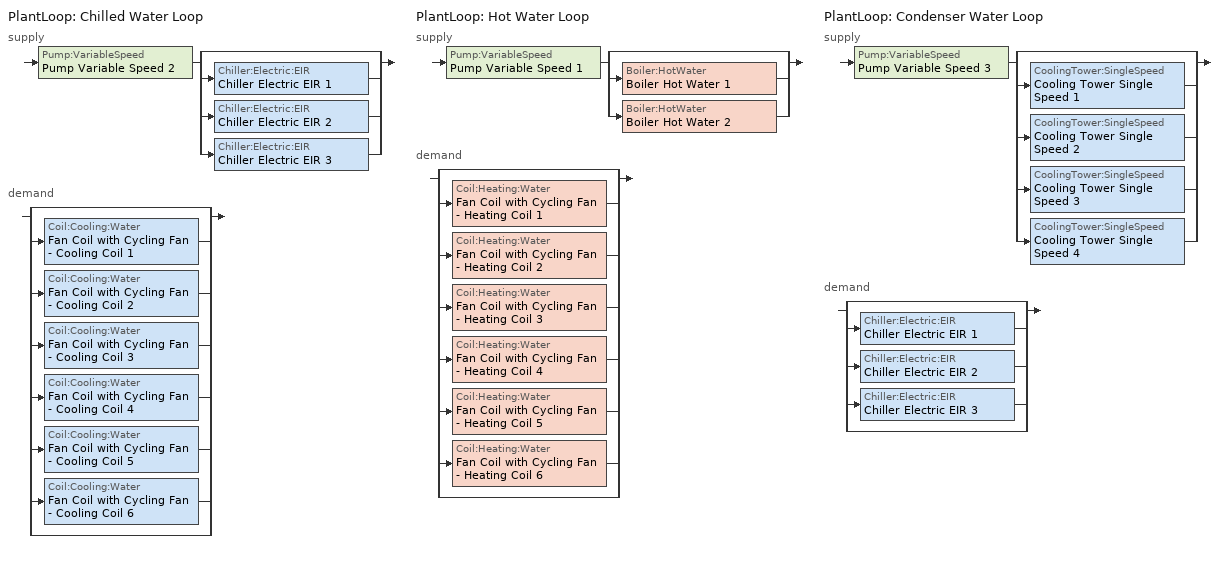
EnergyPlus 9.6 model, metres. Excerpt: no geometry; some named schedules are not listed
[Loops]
PlantLoop 'Chilled Water Loop'
 supply: Pump:VariableSpeed 'Pump Variable Speed 2' > split
  | bypass
  | Chiller:Electric:EIR 'Chiller Electric EIR 1'
  | Chiller:Electric:EIR 'Chiller Electric EIR 2'
  | Chiller:Electric:EIR 'Chiller Electric EIR 3'
 demand: split
  | bypass
  | Coil:Cooling:Water 'Fan Coil with Cycling Fan - Cooling Coil 1'
  | Coil:Cooling:Water 'Fan Coil with Cycling Fan - Cooling Coil 2'
  | Coil:Cooling:Water 'Fan Coil with Cycling Fan - Cooling Coil 3'
  | Coil:Cooling:Water 'Fan Coil with Cycling Fan - Cooling Coil 4'
  | Coil:Cooling:Water 'Fan Coil with Cycling Fan - Cooling Coil 5'
  | Coil:Cooling:Water 'Fan Coil with Cycling Fan - Cooling Coil 6'
  | bypass
PlantLoop 'Hot Water Loop'
 supply: Pump:VariableSpeed 'Pump Variable Speed 1' > split
  | bypass
  | Boiler:HotWater 'Boiler Hot Water 1'
  | Boiler:HotWater 'Boiler Hot Water 2'
 demand: split
  | bypass
  | Coil:Heating:Water 'Fan Coil with Cycling Fan - Heating Coil 1'
  | Coil:Heating:Water 'Fan Coil with Cycling Fan - Heating Coil 2'
  | Coil:Heating:Water 'Fan Coil with Cycling Fan - Heating Coil 3'
  | Coil:Heating:Water 'Fan Coil with Cycling Fan - Heating Coil 4'
  | Coil:Heating:Water 'Fan Coil with Cycling Fan - Heating Coil 5'
  | Coil:Heating:Water 'Fan Coil with Cycling Fan - Heating Coil 6'
  | bypass
PlantLoop 'Condenser Water Loop'
 supply: Pump:VariableSpeed 'Pump Variable Speed 3' > split
  | bypass
  | CoolingTower:SingleSpeed 'Cooling Tower Single Speed 1'
  | CoolingTower:SingleSpeed 'Cooling Tower Single Speed 2'
  | CoolingTower:SingleSpeed 'Cooling Tower Single Speed 3'
  | CoolingTower:SingleSpeed 'Cooling Tower Single Speed 4'
 demand: split
  | bypass
  | Chiller:Electric:EIR 'Chiller Electric EIR 1'
  | Chiller:Electric:EIR 'Chiller Electric EIR 2'
  | Chiller:Electric:EIR 'Chiller Electric EIR 3'
  | bypass
[ZoneControl:Thermostat] Temperature Difference Between Cutout And Setpoint deltaC=0
Name | Zone or ZoneList | Control Type Schedule | Control 1
Thermal Zone 1 Thermostat | Thermal Zone 1 | Thermal Zone 1 Thermostat Schedule | Thermostat Setpoint Dual Setpoint 1
Thermal Zone 2 Thermostat | Thermal Zone 2 | Thermal Zone 2 Thermostat Schedule | Thermostat Setpoint Dual Setpoint 2
Thermal Zone 3 Thermostat | Thermal Zone 3 | Thermal Zone 3 Thermostat Schedule | Thermostat Setpoint Dual Setpoint 3
Thermal Zone 4 Thermostat | Thermal Zone 4 | Thermal Zone 4 Thermostat Schedule | Thermostat Setpoint Dual Setpoint 4
Thermal Zone 5 Thermostat | Thermal Zone 5 | Thermal Zone 5 Thermostat Schedule | Thermostat Setpoint Dual Setpoint 5
Thermal Zone 6 Thermostat | Thermal Zone 6 | Thermal Zone 6 Thermostat Schedule | Thermostat Setpoint Dual Setpoint 6
[ThermostatSetpoint:DualSetpoint]
Name | Heating Setpoint Temperature Schedule | Cooling Setpoint Temperature Schedule
Thermostat Setpoint Dual Setpoint 1 | HtgSetp 1 | ClgSetp 1
Thermostat Setpoint Dual Setpoint 2 | HtgSetp 2 | ClgSetp 2
Thermostat Setpoint Dual Setpoint 3 | HtgSetp 3 | ClgSetp 3
Thermostat Setpoint Dual Setpoint 4 | HtgSetp 4 | ClgSetp 4
Thermostat Setpoint Dual Setpoint 5 | HtgSetp 5 | ClgSetp 5
Thermostat Setpoint Dual Setpoint 6 | HtgSetp 6 | ClgSetp 6
[Fan:OnOff] Availability Schedule=Always On Discrete hvac_library; Fan Total Efficiency=0.82; Pressure Rise Pa=500; Maximum Flow Rate m3/s=Autosize; Motor Efficiency=0.8; Motor In Airstream Fraction=1; Fan Power Ratio Function of Speed Ratio Curve=Fan On Off Power Curve 12; Fan Efficiency Ratio Function of Speed Ratio Curve=Fan On Off Efficiency Curve 12
Fan Coil with Cycling Fan - Fan 1; Fan Coil with Cycling Fan - Fan 2; Fan Coil with Cycling Fan - Fan 3; Fan Coil with Cycling Fan - Fan 4; Fan Coil with Cycling Fan - Fan 5; Fan Coil with Cycling Fan - Fan 6
[Coil:Cooling:Water] Availability Schedule=Always On Discrete hvac_library; Design Water Flow Rate m3/s=Autosize; Design Air Flow Rate m3/s=Autosize; Design Inlet Water Temperature C=Autosize; Design Inlet Air Temperature C=Autosize; Design Outlet Air Temperature C=Autosize; Design Inlet Air Humidity Ratio kgWater/kgDryAir=Autosize; Design Outlet Air Humidity Ratio kgWater/kgDryAir=Autosize; Type of Analysis=SimpleAnalysis; Heat Exchanger Configuration=CrossFlow
Fan Coil with Cycling Fan - Cooling Coil 1; Fan Coil with Cycling Fan - Cooling Coil 2; Fan Coil with Cycling Fan - Cooling Coil 3; Fan Coil with Cycling Fan - Cooling Coil 4; Fan Coil with Cycling Fan - Cooling Coil 5; Fan Coil with Cycling Fan - Cooling Coil 6
[Coil:Heating:Water] Availability Schedule=Always On Discrete hvac_library; U-Factor Times Area Value W/K=Autosize; Maximum Water Flow Rate m3/s=Autosize; Performance Input Method=UFactorTimesAreaAndDesignWaterFlowRate; Rated Capacity W=Autosize; Rated Inlet Water Temperature C=82.2; Rated Inlet Air Temperature C=16.6; Rated Outlet Water Temperature C=71.1; Rated Outlet Air Temperature C=32.2; Rated Ratio for Air and Water Convection=0.5
Fan Coil with Cycling Fan - Heating Coil 1; Fan Coil with Cycling Fan - Heating Coil 2; Fan Coil with Cycling Fan - Heating Coil 3; Fan Coil with Cycling Fan - Heating Coil 4; Fan Coil with Cycling Fan - Heating Coil 5; Fan Coil with Cycling Fan - Heating Coil 6
[ZoneHVAC:FourPipeFanCoil] Availability Schedule=Always On Discrete hvac_library; Capacity Control Method=CyclingFan; Maximum Supply Air Flow Rate m3/s=Autosize; Maximum Outdoor Air Flow Rate m3/s=Autosize; Maximum Cold Water Flow Rate m3/s=Autosize; Maximum Hot Water Flow Rate m3/s=Autosize; Minimum Supply Air Temperature in Cooling Mode C=Autosize; Maximum Supply Air Temperature in Heating Mode C=Autosize
Name | Supply Air Fan | Cooling Coil | Heating Coil
Fan Coil with Cycling Fan 1 | Fan Coil with Cycling Fan - Fan 1 | Fan Coil with Cycling Fan - Cooling Coil 1 | Fan Coil with Cycling Fan - Heating Coil 1
Fan Coil with Cycling Fan 2 | Fan Coil with Cycling Fan - Fan 2 | Fan Coil with Cycling Fan - Cooling Coil 2 | Fan Coil with Cycling Fan - Heating Coil 2
Fan Coil with Cycling Fan 3 | Fan Coil with Cycling Fan - Fan 3 | Fan Coil with Cycling Fan - Cooling Coil 3 | Fan Coil with Cycling Fan - Heating Coil 3
Fan Coil with Cycling Fan 4 | Fan Coil with Cycling Fan - Fan 4 | Fan Coil with Cycling Fan - Cooling Coil 4 | Fan Coil with Cycling Fan - Heating Coil 4
Fan Coil with Cycling Fan 5 | Fan Coil with Cycling Fan - Fan 5 | Fan Coil with Cycling Fan - Cooling Coil 5 | Fan Coil with Cycling Fan - Heating Coil 5
Fan Coil with Cycling Fan 6 | Fan Coil with Cycling Fan - Fan 6 | Fan Coil with Cycling Fan - Cooling Coil 6 | Fan Coil with Cycling Fan - Heating Coil 6
[Zone equipment]
Thermal Zone 1: Fan Coil with Cycling Fan 1
Thermal Zone 2: Fan Coil with Cycling Fan 2
Thermal Zone 3: Fan Coil with Cycling Fan 3
Thermal Zone 4: Fan Coil with Cycling Fan 4
Thermal Zone 5: Fan Coil with Cycling Fan 5
Thermal Zone 6: Fan Coil with Cycling Fan 6
[Sizing:Zone] Zone Cooling Design Supply Air Temperature Input Method=SupplyAirTemperature; Zone Cooling Design Supply Air Temperature C=14.8; Zone Cooling Design Supply Air Temperature Difference deltaC=11.11; Zone Heating Design Supply Air Temperature Input Method=SupplyAirTemperature; Zone Heating Design Supply Air Temperature C=42.9; Zone Heating Design Supply Air Temperature Difference deltaC=11.11; Zone Cooling Design Supply Air Humidity Ratio kgWater/kgDryAir=0.0085; Zone Heating Design Supply Air Humidity Ratio kgWater/kgDryAir=0.008; Cooling Design Air Flow Method=DesignDay; Cooling Design Air Flow Rate m3/s=0; Cooling Minimum Air Flow per Zone Floor Area m3/s-m2=0.000762; Cooling Minimum Air Flow m3/s=0; Cooling Minimum Air Flow Fraction=0; Heating Design Air Flow Method=DesignDay; Heating Design Air Flow Rate m3/s=0; Heating Maximum Air Flow per Zone Floor Area m3/s-m2=0.002032; Heating Maximum Air Flow m3/s=0.141576; Heating Maximum Air Flow Fraction=0.3; Account for Dedicated Outdoor Air System=No
Name | Design Specification Outdoor Air Object
Thermal Zone 1 | Ventilation 1
Thermal Zone 2 | Ventilation 2
Thermal Zone 3 | Ventilation 3
Thermal Zone 4 | Ventilation 4
Thermal Zone 5 | Ventilation 5
Thermal Zone 6 | Ventilation 6
[DesignSpecification:OutdoorAir] Outdoor Air Method=Sum; Outdoor Air Flow per Person m3/s-person=0; Outdoor Air Flow per Zone Floor Area m3/s-m2=0; Outdoor Air Flow per Zone m3/s=0; Outdoor Air Flow Air Changes per Hour 1/hr=1.6
Ventilation 1; Ventilation 2; Ventilation 3; Ventilation 4; Ventilation 5; Ventilation 6
[Chiller:Electric:EIR] Reference Capacity W=Autosize; Reference Leaving Chilled Water Temperature C=6.67; Reference Entering Condenser Fluid Temperature C=29.4; Reference Chilled Water Flow Rate m3/s=Autosize; Reference Condenser Fluid Flow Rate m3/s=Autosize; Cooling Capacity Function of Temperature Curve=Curve Biquadratic 1; Electric Input to Cooling Output Ratio Function of Temperature Curve=Curve Biquadratic 2; Electric Input to Cooling Output Ratio Function of Part Load Ratio Curve=Curve Quadratic 1; Minimum Part Load Ratio=0.1; Maximum Part Load Ratio=1; Optimum Part Load Ratio=1; Minimum Unloading Ratio=0.2; Condenser Type=WaterCooled; Condenser Fan Power Ratio W/W=0; Fraction of Compressor Electric Consumption Rejected by Condenser=1; Leaving Chilled Water Lower Temperature Limit C=2; Chiller Flow Mode=NotModulated; Sizing Factor=1; Basin Heater Capacity W/K=0; Basin Heater Setpoint Temperature C=10; Condenser Heat Recovery Relative Capacity Fraction=1
Name | Reference COP W/W
Chiller Electric EIR 1 | 3.5
Chiller Electric EIR 2 | 4.5
Chiller Electric EIR 3 | 5.5
[PlantEquipmentList]
Chilled Water Loop Cooling Equipment List: Chiller:Electric:EIR, Chiller Electric EIR 1, Chiller:Electric:EIR, Chiller Electric EIR 2, Chiller:Electric:EIR, Chiller Electric EIR 3
Hot Water Loop Heating Equipment List: Boiler:HotWater, Boiler Hot Water 1, Boiler:HotWater, Boiler Hot Water 2
Condenser Water Loop Cooling Equipment List: CoolingTower:SingleSpeed, Cooling Tower Single Speed 1, CoolingTower:SingleSpeed, Cooling Tower Single Speed 2, CoolingTower:SingleSpeed, Cooling Tower Single Speed 3, CoolingTower:SingleSpeed, Cooling Tower Single Speed 4
[PlantLoop] Fluid Type=Water; Load Distribution Scheme=Optimal; Plant Loop Demand Calculation Scheme=SingleSetpoint
Name | Plant Equipment Operation Scheme | Maximum Loop Temperature C | Minimum Loop Temperature C | Maximum Loop Flow Rate m3/s | Minimum Loop Flow Rate m3/s | Plant Loop Volume m3 | Maximum Loop Temperature | Minimum Loop Temperature | Maximum Loop Flow Rate | Minimum Loop Flow Rate | Plant Loop Volume
Chilled Water Loop | Chilled Water Loop Operation Schemes | 100 | 0 | Autosize | 0 | Autocalculate
Hot Water Loop | Hot Water Loop Operation Schemes |  |  |  |  |  | 100 | 0 | Autosize | 0 | Autocalculate
Condenser Water Loop | Condenser Water Loop Operation Schemes |  |  |  |  |  | 100 | 0 | Autosize | 0 | Autocalculate
[Sizing:Plant] Sizing Option=NonCoincident; Zone Timesteps in Averaging Window=1; Coincident Sizing Factor Mode=None
Name | Loop Type | Design Loop Exit Temperature C | Loop Design Temperature Difference deltaC | Design Loop Exit Temperature | Loop Design Temperature Difference
Chilled Water Loop | Cooling | 6.7 | 6.7
Hot Water Loop | Heating |  |  | 67 | 11
Condenser Water Loop | Condenser |  |  | 29.4 | 5.6
[Pump:VariableSpeed] Design Maximum Flow Rate m3/s=Autosize; Design Power Consumption W=Autosize; Motor Efficiency=0.8; Fraction of Motor Inefficiencies to Fluid Stream=0; Coefficient 1 of the Part Load Performance Curve=0; Coefficient 2 of the Part Load Performance Curve=1; Coefficient 3 of the Part Load Performance Curve=0; Coefficient 4 of the Part Load Performance Curve=0; Pump Control Type=Intermittent; Skin Loss Radiative Fraction=0.5; Design Power Sizing Method=PowerPerFlowPerPressure; Design Minimum Flow Rate Fraction=0
Name | Design Pump Head Pa | Design Minimum Flow Rate m3/s | Design Electric Power per Unit Flow Rate W/(m3/s) | Design Shaft Power per Unit Flow Rate per Unit Head W/((m3/s)-Pa) | Design Minimum Flow Rate | Design Electric Power per Unit Flow Rate | Design Shaft Power per Unit Flow Rate per Unit Head
Pump Variable Speed 2 | 179352 | 0 | 348701.1 | 1.28205
Pump Variable Speed 1 | 180000 |  |  |  | 0 | 348701.1 | 1.28205
Pump Variable Speed 3 | 179352 |  |  |  | 0 | 348701.1 | 1.28205
[SetpointManager:Scheduled] Control Variable=Temperature
Name | Schedule | Setpoint Node or NodeList
Setpoint Manager Scheduled Chilled Water Duck | Chilled_Water_Temperature | Node Chilled Water Deck Supply
Setpoint Manager Scheduled Hot Water Duck | Hot_Water_Temperature | Node Hot Water Deck Supply
[PlantEquipmentOperationSchemes] Control Scheme Schedule Name 1=Always On Discrete
Name | Control Scheme Object Type 1 | Control Scheme Name 1
Chilled Water Loop Operation Schemes | PlantEquipmentOperation:CoolingLoad | Chilled Water Loop Cooling Operation Scheme
Hot Water Loop Operation Schemes | PlantEquipmentOperation:HeatingLoad | Hot Water Loop Heating Operation Scheme
Condenser Water Loop Operation Schemes | PlantEquipmentOperation:CoolingLoad | Condenser Water Loop Cooling Operation Scheme
[PlantEquipmentOperation:CoolingLoad] Load Range Lower Limit 1=0; Load Range Upper Limit 1=1000000000
Name | Range Equipment List Name 1
Chilled Water Loop Cooling Operation Scheme | Chilled Water Loop Cooling Equipment List
Condenser Water Loop Cooling Operation Scheme | Condenser Water Loop Cooling Equipment List
[Boiler:HotWater] Fuel Type=Coal; Nominal Capacity W=Autosize; Efficiency Curve Temperature Evaluation Variable=LeavingBoiler; Normalized Boiler Efficiency Curve=Boiler Efficiency; Design Water Flow Rate m3/s=Autosize; Minimum Part Load Ratio=0; Maximum Part Load Ratio=1; Optimum Part Load Ratio=1; Water Outlet Upper Temperature Limit C=99; Boiler Flow Mode=NotModulated; Parasitic Electric Load W=0; Sizing Factor=1
Name | Nominal Thermal Efficiency
Boiler Hot Water 1 | 0.7
Boiler Hot Water 2 | 0.85
[PlantEquipmentOperation:HeatingLoad]
Hot Water Loop Heating Operation Scheme: Load Range Lower Limit 1=0; Load Range Upper Limit 1=1000000000; Range Equipment List Name 1=Hot Water Loop Heating Equipment List
[CoolingTower:SingleSpeed] Design Water Flow Rate m3/s=Autosize; Design Air Flow Rate m3/s=Autosize; Design Fan Power W=Autosize; Design U-Factor Times Area Value W/K=Autosize; Free Convection Regime Air Flow Rate m3/s=Autosize; Free Convection Regime Air Flow Rate Sizing Factor=0.1; Free Convection Regime U-Factor Times Area Value W/K=Autosize; Free Convection U-Factor Times Area Value Sizing Factor=0.1; Performance Input Method=UFactorTimesAreaAndDesignWaterFlowRate; Heat Rejection Capacity and Nominal Capacity Sizing Ratio=1.25; Free Convection Capacity W=0; Free Convection Nominal Capacity Sizing Factor=0.1; Design Inlet Air Dry-Bulb Temperature C=25.6; Design Inlet Air Wet-Bulb Temperature C=25.6; Design Approach Temperature deltaC=Autosize; Design Range Temperature deltaC=Autosize; Basin Heater Capacity W/K=0; Basin Heater Setpoint Temperature C=2; Evaporation Loss Mode=LossFactor; Evaporation Loss Factor percent/K=0.2; Drift Loss Percent percent=0.008; Blowdown Calculation Mode=ConcentrationRatio; Blowdown Concentration Ratio=3; Capacity Control=FanCycling; Number of Cells=1; Cell Control=MinimalCell; Cell Minimum  Water Flow Rate Fraction=0.33; Cell Maximum Water Flow Rate Fraction=2.5; Sizing Factor=1
Cooling Tower Single Speed 1; Cooling Tower Single Speed 2; Cooling Tower Single Speed 3; Cooling Tower Single Speed 4
[SetpointManager:FollowOutdoorAirTemperature]
Setpoint Manager Follow Outdoor Air Temperature 1: Control Variable=Temperature; Reference Temperature Type=OutdoorAirWetBulb; Offset Temperature Difference=1.5; Maximum Setpoint Temperature=80; Minimum Setpoint Temperature=6; Setpoint Node or NodeList=Node Condenser Water Deck Supply
[Schedule:Day:Interval]
HtgSetp Summer Design Day 1; HtgSetp Summer Design Day 2; HtgSetp Summer Design Day 3; HtgSetp Summer Design Day 4; HtgSetp Summer Design Day 5: No, 24:00, 15.6
HtgSetp Winter Design Day 1; HtgSetp Winter Design Day 2; HtgSetp Winter Design Day 3; HtgSetp Winter Design Day 4; HtgSetp Winter Design Day 5: No, 24:00, 21
ClgSetp Summer Design Day 1; ClgSetp Summer Design Day 2; ClgSetp Summer Design Day 3; ClgSetp Summer Design Day 4; ClgSetp Summer Design Day 5: No, 06:00, 26.7, 22:00, 24, 24:00, 26.7
ClgSetp Winter Design Day 1; ClgSetp Winter Design Day 2; ClgSetp Winter Design Day 3; ClgSetp Winter Design Day 4; ClgSetp Winter Design Day 5: No, 24:00, 26.7
ClgSetp Default Schedule 1; ClgSetp Default Schedule 2: Temperature 37, No, 01:00, 26, 02:00, 26, 03:00, 26, 04:00, 26, 05:00, 26, 06:00, 26, 07:00, 24, 08:00, 24, 09:00, 24, 10:00, 24, 11:00, 24, 12:00, 24, 13:00, 24, 14:00, 24, 15:00, 24, 16:00, 24, 17:00, 24, 18:00, 24, 19:00, 26, 20:00, 26, 21:00, 26, 22:00, 26, 23:00, 26, 24:00, 26
HtgSetp Default Schedule 1; HtgSetp Default Schedule 2: Temperature 36, No, 01:00, 18, 02:00, 18, 03:00, 18, 04:00, 18, 05:00, 18, 06:00, 18, 07:00, 20, 08:00, 20, 09:00, 20, 10:00, 20, 11:00, 20, 12:00, 20, 13:00, 20, 14:00, 20, 15:00, 20, 16:00, 20, 17:00, 20, 18:00, 20, 19:00, 18, 20:00, 18, 21:00, 18, 22:00, 18, 23:00, 18, 24:00, 18
ClgSetp Default Schedule 3; ClgSetp Default Schedule 4; ClgSetp Default Schedule 5: Temperature 37, No, 01:00, 27, 02:00, 27, 03:00, 27, 04:00, 27, 05:00, 27, 06:00, 27, 07:00, 27, 08:00, 27, 09:00, 25, 10:00, 25, 11:00, 25, 12:00, 25, 13:00, 25, 14:00, 25, 15:00, 25, 16:00, 25, 17:00, 25, 18:00, 25, 19:00, 25, 20:00, 25, 21:00, 27, 22:00, 27, 23:00, 27, 24:00, 27
HtgSetp Default Schedule 3; HtgSetp Default Schedule 4; HtgSetp Default Schedule 5: Temperature 36, No, 01:00, 18, 02:00, 18, 03:00, 18, 04:00, 18, 05:00, 18, 06:00, 18, 07:00, 18, 08:00, 18, 09:00, 21, 10:00, 21, 11:00, 21, 12:00, 21, 13:00, 21, 14:00, 21, 15:00, 21, 16:00, 21, 17:00, 21, 18:00, 21, 19:00, 21, 20:00, 21, 21:00, 18, 22:00, 18, 23:00, 18, 24:00, 18
Chilled_Water_Temperature_Default; Chilled_Water_Temperature_Summer_Design_Day; Chilled_Water_Temperature_Winter_Design_Day: No, 24:00, 6.7
Hot_Water_Temperature_Default; Hot_Water_Temperature_Summer_Design_Day; Hot_Water_Temperature_Winter_Design_Day: No, 24:00, 67
[Schedule:Week:Daily]
HtgSetp 1 Week Rule - Jan1-Dec31: HtgSetp Default Schedule 1, HtgSetp Default Schedule 1, HtgSetp Default Schedule 1, HtgSetp Default Schedule 1, HtgSetp Default Schedule 1, HtgSetp Default Schedule 1, HtgSetp Default Schedule 1, HtgSetp Default Schedule 1, HtgSetp Summer Design Day 1, HtgSetp Winter Design Day 1, HtgSetp Default Schedule 1, HtgSetp Default Schedule 1
ClgSetp 1 Week Rule - Jan1-Dec31: ClgSetp Default Schedule 1, ClgSetp Default Schedule 1, ClgSetp Default Schedule 1, ClgSetp Default Schedule 1, ClgSetp Default Schedule 1, ClgSetp Default Schedule 1, ClgSetp Default Schedule 1, ClgSetp Default Schedule 1, ClgSetp Summer Design Day 1, ClgSetp Winter Design Day 1, ClgSetp Default Schedule 1, ClgSetp Default Schedule 1
HtgSetp 2 Week Rule - Jan1-Dec31: HtgSetp Default Schedule 2, HtgSetp Default Schedule 2, HtgSetp Default Schedule 2, HtgSetp Default Schedule 2, HtgSetp Default Schedule 2, HtgSetp Default Schedule 2, HtgSetp Default Schedule 2, HtgSetp Default Schedule 2, HtgSetp Summer Design Day 2, HtgSetp Winter Design Day 2, HtgSetp Default Schedule 2, HtgSetp Default Schedule 2
ClgSetp 2 Week Rule - Jan1-Dec31: ClgSetp Default Schedule 2, ClgSetp Default Schedule 2, ClgSetp Default Schedule 2, ClgSetp Default Schedule 2, ClgSetp Default Schedule 2, ClgSetp Default Schedule 2, ClgSetp Default Schedule 2, ClgSetp Default Schedule 2, ClgSetp Summer Design Day 2, ClgSetp Winter Design Day 2, ClgSetp Default Schedule 2, ClgSetp Default Schedule 2
HtgSetp 3 Week Rule - Jan1-Dec31: HtgSetp Default Schedule 3, HtgSetp Default Schedule 3, HtgSetp Default Schedule 3, HtgSetp Default Schedule 3, HtgSetp Default Schedule 3, HtgSetp Default Schedule 3, HtgSetp Default Schedule 3, HtgSetp Default Schedule 3, HtgSetp Summer Design Day 3, HtgSetp Winter Design Day 3, HtgSetp Default Schedule 3, HtgSetp Default Schedule 3
ClgSetp 3 Week Rule - Jan1-Dec31: ClgSetp Default Schedule 3, ClgSetp Default Schedule 3, ClgSetp Default Schedule 3, ClgSetp Default Schedule 3, ClgSetp Default Schedule 3, ClgSetp Default Schedule 3, ClgSetp Default Schedule 3, ClgSetp Default Schedule 3, ClgSetp Summer Design Day 3, ClgSetp Winter Design Day 3, ClgSetp Default Schedule 3, ClgSetp Default Schedule 3
HtgSetp 4 Week Rule - Jan1-Dec31: HtgSetp Default Schedule 4, HtgSetp Default Schedule 4, HtgSetp Default Schedule 4, HtgSetp Default Schedule 4, HtgSetp Default Schedule 4, HtgSetp Default Schedule 4, HtgSetp Default Schedule 4, HtgSetp Default Schedule 4, HtgSetp Summer Design Day 4, HtgSetp Winter Design Day 4, HtgSetp Default Schedule 4, HtgSetp Default Schedule 4
ClgSetp 4 Week Rule - Jan1-Dec31: ClgSetp Default Schedule 4, ClgSetp Default Schedule 4, ClgSetp Default Schedule 4, ClgSetp Default Schedule 4, ClgSetp Default Schedule 4, ClgSetp Default Schedule 4, ClgSetp Default Schedule 4, ClgSetp Default Schedule 4, ClgSetp Summer Design Day 4, ClgSetp Winter Design Day 4, ClgSetp Default Schedule 4, ClgSetp Default Schedule 4
HtgSetp 5 Week Rule - Jan1-Dec31: HtgSetp Default Schedule 5, HtgSetp Default Schedule 5, HtgSetp Default Schedule 5, HtgSetp Default Schedule 5, HtgSetp Default Schedule 5, HtgSetp Default Schedule 5, HtgSetp Default Schedule 5, HtgSetp Default Schedule 5, HtgSetp Summer Design Day 5, HtgSetp Winter Design Day 5, HtgSetp Default Schedule 5, HtgSetp Default Schedule 5
ClgSetp 5 Week Rule - Jan1-Dec31: ClgSetp Default Schedule 5, ClgSetp Default Schedule 5, ClgSetp Default Schedule 5, ClgSetp Default Schedule 5, ClgSetp Default Schedule 5, ClgSetp Default Schedule 5, ClgSetp Default Schedule 5, ClgSetp Default Schedule 5, ClgSetp Summer Design Day 5, ClgSetp Winter Design Day 5, ClgSetp Default Schedule 5, ClgSetp Default Schedule 5
HtgSetp 6 Week Rule - Jan1-Dec31: HtgSetp Default Schedule 6, HtgSetp Default Schedule 6, HtgSetp Default Schedule 6, HtgSetp Default Schedule 6, HtgSetp Default Schedule 6, HtgSetp Default Schedule 6, HtgSetp Default Schedule 6, HtgSetp Default Schedule 6, HtgSetp Summer Design Day 6, HtgSetp Winter Design Day 6, HtgSetp Default Schedule 6, HtgSetp Default Schedule 6
ClgSetp 6 Week Rule - Jan1-Dec31: ClgSetp Default Schedule 6, ClgSetp Default Schedule 6, ClgSetp Default Schedule 6, ClgSetp Default Schedule 6, ClgSetp Default Schedule 6, ClgSetp Default Schedule 6, ClgSetp Default Schedule 6, ClgSetp Default Schedule 6, ClgSetp Summer Design Day 6, ClgSetp Winter Design Day 6, ClgSetp Default Schedule 6, ClgSetp Default Schedule 6
Chilled_Water_Temperature Week Rule - Jan1-Dec31: Chilled_Water_Temperature_Default, Chilled_Water_Temperature_Default, Chilled_Water_Temperature_Default, Chilled_Water_Temperature_Default, Chilled_Water_Temperature_Default, Chilled_Water_Temperature_Default, Chilled_Water_Temperature_Default, Chilled_Water_Temperature_Default, Chilled_Water_Temperature_Summer_Design_Day, Chilled_Water_Temperature_Winter_Design_Day, Chilled_Water_Temperature_Default, Chilled_Water_Temperature_Default
Hot_Water_Temperature Week Rule - Jan1-Dec31: Hot_Water_Temperature_Default, Hot_Water_Temperature_Default, Hot_Water_Temperature_Default, Hot_Water_Temperature_Default, Hot_Water_Temperature_Default, Hot_Water_Temperature_Default, Hot_Water_Temperature_Default, Hot_Water_Temperature_Default, Hot_Water_Temperature_Summer_Design_Day, Hot_Water_Temperature_Winter_Design_Day, Hot_Water_Temperature_Default, Hot_Water_Temperature_Default
[Schedule:Year]
HtgSetp 1: HtgSetp 1 Week Rule - Jan1-Dec31, 1, 1, 12, 31
ClgSetp 1: ClgSetp 1 Week Rule - Jan1-Dec31, 1, 1, 12, 31
HtgSetp 2: HtgSetp 2 Week Rule - Jan1-Dec31, 1, 1, 12, 31
ClgSetp 2: ClgSetp 2 Week Rule - Jan1-Dec31, 1, 1, 12, 31
HtgSetp 3: HtgSetp 3 Week Rule - Jan1-Dec31, 1, 1, 12, 31
ClgSetp 3: ClgSetp 3 Week Rule - Jan1-Dec31, 1, 1, 12, 31
HtgSetp 4: HtgSetp 4 Week Rule - Jan1-Dec31, 1, 1, 12, 31
ClgSetp 4: ClgSetp 4 Week Rule - Jan1-Dec31, 1, 1, 12, 31
HtgSetp 5: HtgSetp 5 Week Rule - Jan1-Dec31, 1, 1, 12, 31
ClgSetp 5: ClgSetp 5 Week Rule - Jan1-Dec31, 1, 1, 12, 31
HtgSetp 6: HtgSetp 6 Week Rule - Jan1-Dec31, 1, 1, 12, 31
ClgSetp 6: ClgSetp 6 Week Rule - Jan1-Dec31, 1, 1, 12, 31
Chilled_Water_Temperature: Chilled_Water_Temperature Week Rule - Jan1-Dec31, 1, 1, 12, 31
Hot_Water_Temperature: Hot_Water_Temperature Week Rule - Jan1-Dec31, 1, 1, 12, 31
[Schedule:Compact]
Thermal Zone 1 Thermostat Schedule; Thermal Zone 2 Thermostat Schedule; Thermal Zone 3 Thermostat Schedule; Thermal Zone 4 Thermostat Schedule; Thermal Zone 5 Thermostat Schedule; Thermal Zone 6 Thermostat Schedule: Through: 12/31, For: AllDays, Until: 24:00, 4
[Schedule:Constant]
Always On Discrete; Always On Discrete hvac_library: 1
[Curve:Biquadratic]
Name | Coefficient1 Constant | Coefficient2 x | Coefficient3 x**2 | Coefficient4 y | Coefficient5 y**2 | Coefficient6 x*y | Minimum Value of x | Maximum Value of x | Minimum Value of y | Maximum Value of y | Input Unit Type for X | Input Unit Type for Y | Output Unit Type
Curve Biquadratic 1 | 0.258 | 0.0389 | -0.000217 | 0.0469 | -0.000943 | -0.000343 | 5 | 10 | 24 | 35
Curve Biquadratic 2 | 0.934 | -0.0582 | 0.0045 | 0.00243 | 0.000486 | -0.00122 | 5 | 10 | 24 | 35
Boiler Efficiency | 1 | 0 | 0 | 0 | 0 | 0 | 0 | 1 | 0 | 1 | Dimensionless | Dimensionless | Dimensionless
[Curve:Quadratic]
Curve Quadratic 1: Coefficient1 Constant=0.222903; Coefficient2 x=0.313387; Coefficient3 x**2=0.46371; Minimum Value of x=0; Maximum Value of x=1
[Curve:Exponent]
Fan On Off Power Curve 12: Coefficient1 Constant=1; Coefficient2 Constant=0; Coefficient3 Constant=0; Minimum Value of x {BasedOnField A2}=0; Maximum Value of x {BasedOnField A2}=1
[Curve:Cubic]
Fan On Off Efficiency Curve 12: Coefficient1 Constant=1; Coefficient2 x=0; Coefficient3 x**2=0; Coefficient4 x**3=0; Minimum Value of x {BasedOnField A2}=0; Maximum Value of x {BasedOnField A2}=1
